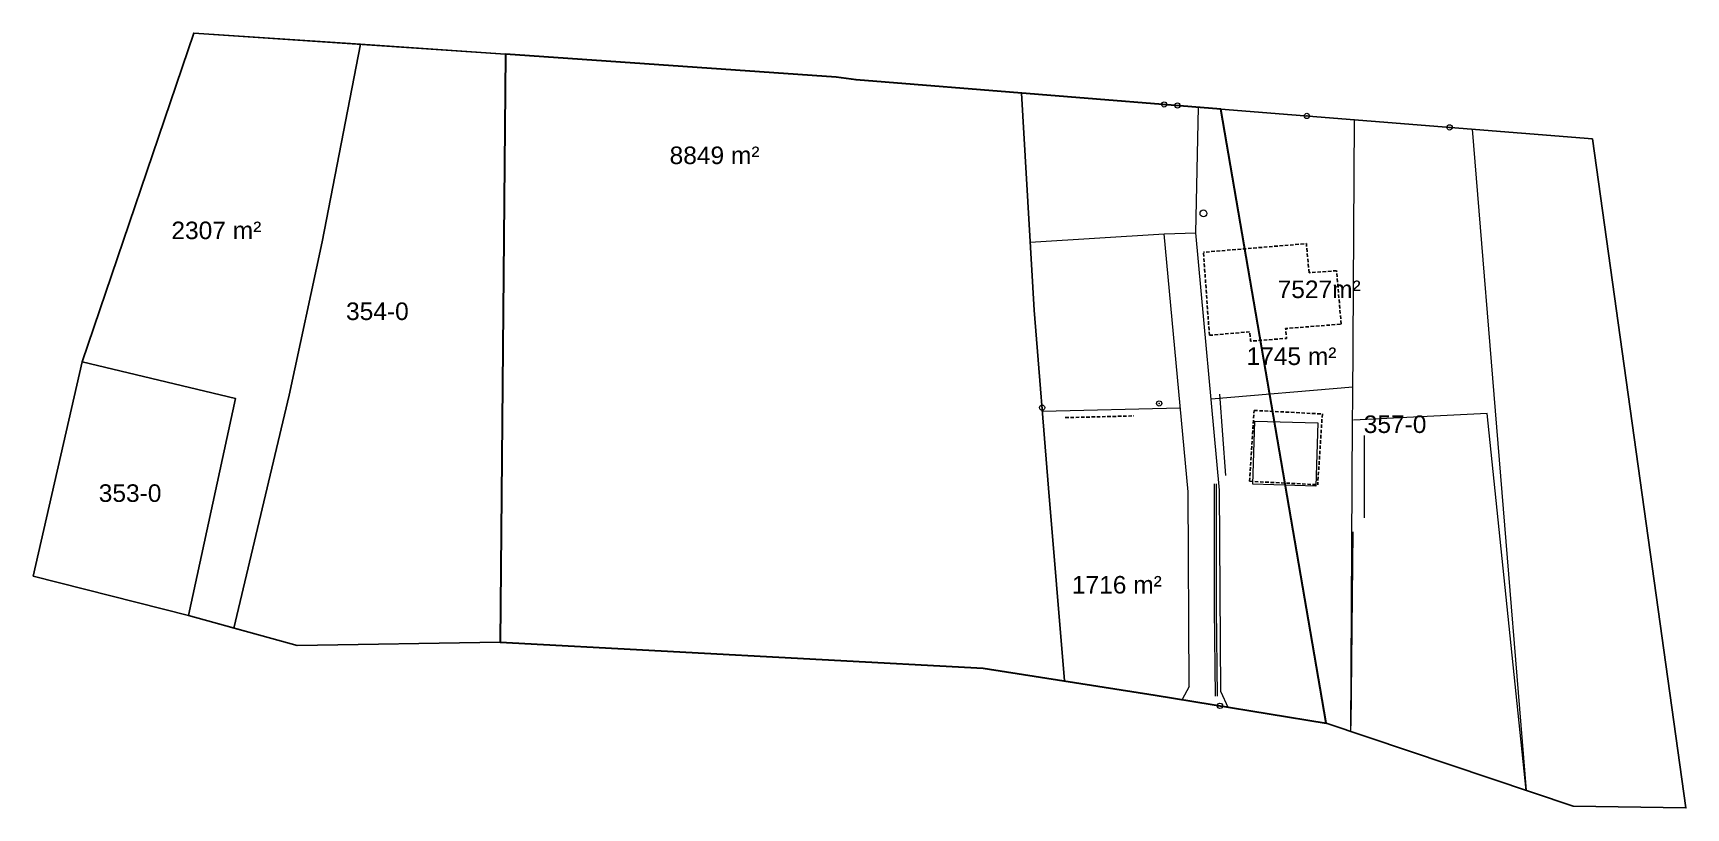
# Model space of a CAD drawing. Header units: metres. Extents: x 7517949 to 7519781, y 4692820 to 4694109.
# Drawn here: x 7518708.7 to 7518944.2, y 4692885.8 to 4692996.2 of the extents above; entities that cross this region are included whole.
import ezdxf

# ---------------------------------------------------------------- set-up
doc = ezdxf.new("R2010")
doc.units = ezdxf.units.M
doc.header["$PDMODE"] = 32
doc.header["$PDSIZE"] = 0.75
doc.linetypes.add('DASHED', pattern=[0.75, 0.5, -0.25])
for name, color, linetype, lineweight in [('bunar', 5, 'Continuous', 0), ('kanal', 5, 'Continuous', 0), ('llogari', 7, 'Continuous', 0), ('muri', 32, 'Continuous', 0), ('Ndarjet', 1, 'Continuous', 0), ('Ndarjet v2', 1, 'Continuous', 0), ('ParcReNet_12', 5, 'Continuous', 0), ('rrethoje', 113, 'Continuous', 0)]:
    doc.layers.add(name, color=color, linetype=linetype, lineweight=lineweight)
for name, color, linetype in [('Nr_Parcelave_Fqinje', 8, 'Continuous'), ('Parcela_Bazë', 7, 'Continuous'), ('Parcelat_Fqinje', 8, 'Continuous'), ('streha', 195, 'DASHED')]:
    doc.layers.add(name, color=color, linetype=linetype)
doc.styles.get("Standard").update_dxf_attribs({"font": 'arial.ttf'})

msp = doc.modelspace()

# ---------------------------------------------------------------- linework, layer by layer
at = {"layer": 'bunar'}
msp.add_circle((7518875.42, 4692970.53, 594.15), 0.484, dxfattribs=at)
at = {"layer": 'kanal', "elevation": 584.99, "flags": 128}
for points in [[(7518877.14, 4692901.72), (7518876.98, 4692914.15), (7518876.98, 4692931.98)], [(7518877.44, 4692901.73), (7518877.28, 4692914.16), (7518877.28, 4692931.98)]]:
    msp.add_lwpolyline(points, dxfattribs=at)
at = {"layer": 'llogari', "flags": 128}
for points in [[(7518755.35, 4692994.63), (7518731.57, 4692996.24), (7518715.68, 4692949.36), (7518708.68, 4692918.81), (7518730.84, 4692913.2), (7518737.28, 4692911.42), (7518745.17, 4692944.61), (7518749.86, 4692966.47)], [(7518851.31, 4692956.74), (7518849.5, 4692987.69), (7518825.97, 4692989.58), (7518823.12, 4692989.95), (7518776, 4692993.24), (7518755.35, 4692994.63), (7518749.86, 4692966.47), (7518745.17, 4692944.61), (7518737.28, 4692911.42), (7518746.3, 4692908.93), (7518775.22, 4692909.41), (7518844.05, 4692905.72), (7518855.62, 4692903.89), (7518853.37, 4692931.35)], [(7518930.83, 4692981.15), (7518877.91, 4692985.41), (7518849.5, 4692987.69), (7518851.31, 4692956.74), (7518853.37, 4692931.35), (7518855.62, 4692903.89), (7518868.54, 4692901.85), (7518892.91, 4692897.88), (7518928.09, 4692886.03), (7518944.16, 4692885.78)]]:
    msp.add_lwpolyline(points, close=True, dxfattribs=at)
at = {"layer": 'llogari', "elevation": 600.17, "flags": 128}
msp.add_lwpolyline([(7518755.35, 4692994.63), (7518749.86, 4692966.47), (7518745.17, 4692944.61), (7518737.28, 4692911.42)], dxfattribs=at)
at = {"layer": 'llogari', "flags": 128}
msp.add_lwpolyline([(7518849.5, 4692987.69), (7518851.31, 4692956.74), (7518853.37, 4692931.35), (7518855.62, 4692903.89)], dxfattribs=at)
at = {"layer": 'muri'}
for p, q in [((7518882.45, 4692931.92), (7518882.72, 4692940.92)), ((7518882.72, 4692940.92), (7518891.71, 4692940.66)), ((7518891.71, 4692940.66), (7518891.45, 4692931.66)), ((7518891.45, 4692931.66), (7518882.45, 4692931.92))]:
    msp.add_line(p, q, dxfattribs=at)
at = {"layer": 'muri', "flags": 128}
for points, elevation in [([(7518878.63, 4692933.17), (7518877.76, 4692944.77)], 590.04), ([(7518898.33, 4692938.88), (7518898.33, 4692927.12)], 589.07)]:
    msp.add_lwpolyline(points, dxfattribs=dict(at, elevation=elevation))
at = {"layer": 'Ndarjet'}
for p in [(7518869.83, 4692986.06), (7518890.16, 4692984.42), (7518910.49, 4692982.79), (7518869.11, 4692943.44), (7518852.44, 4692942.84)]:
    msp.add_point(p, dxfattribs=at)
at = {"layer": 'Ndarjet', "color": 4}
for p in [(7518871.72, 4692985.91), (7518877.78, 4692900.34)]:
    msp.add_point(p, dxfattribs=at)
at = {"layer": 'Ndarjet v2', "flags": 128}
for points, elevation in [([(7518877.9, 4692902.35), (7518877.73, 4692931.06), (7518874.32, 4692967.76), (7518874.72, 4692985.67)], 584.99), ([(7518873.4, 4692903.08), (7518873.24, 4692930.84), (7518869.81, 4692967.6)], 584.99), ([(7518876.52, 4692944.08), (7518896.71, 4692945.8)], 593.66), ([(7518852.48, 4692942.34), (7518872.12, 4692942.82)], 592.01)]:
    msp.add_lwpolyline(points, dxfattribs=dict(at, elevation=elevation))
for points in [[(7518896.42, 4692896.69), (7518896.68, 4692941.06), (7518896.7, 4692943.99), (7518896.93, 4692983.88)], [(7518921.45, 4692888.27), (7518913.77, 4692982.52)], [(7518850.74, 4692966.44), (7518869.81, 4692967.6)], [(7518869.81, 4692967.6), (7518874.32, 4692967.76)], [(7518873.4, 4692903.08), (7518872.41, 4692901.22)], [(7518877.9, 4692902.35), (7518878.91, 4692900.16)]]:
    msp.add_lwpolyline(points, dxfattribs=at)
at = {"layer": 'Parcela_Bazë', "lineweight": 30, "flags": 128}
msp.add_lwpolyline([(7518776, 4692993.24), (7518775.22, 4692909.41), (7518844.05, 4692905.72), (7518868.54, 4692901.85), (7518892.91, 4692897.88), (7518877.91, 4692985.41), (7518825.97, 4692989.58), (7518823.12, 4692989.95)], close=True, dxfattribs=at)
at = {"layer": 'Parcelat_Fqinje'}
for points in [[(7518715.68, 4692949.36), (7518731.57, 4692996.24), (7518776, 4692993.24), (7518775.22, 4692909.41), (7518746.3, 4692908.93), (7518730.84, 4692913.2), (7518737.54, 4692944.13), (7518715.68, 4692949.36)], [(7518877.91, 4692985.41), (7518930.83, 4692981.15), (7518944.16, 4692885.78), (7518928.09, 4692886.03), (7518892.91, 4692897.88), (7518877.91, 4692985.41)], [(7518708.68, 4692918.81), (7518715.68, 4692949.36), (7518737.54, 4692944.13), (7518730.84, 4692913.2), (7518708.68, 4692918.81)]]:
    msp.add_lwpolyline(points, dxfattribs=at)
at = {"layer": 'ParcReNet_12', "flags": 128}
msp.add_lwpolyline([(7518930.83, 4692981.15), (7518877.91, 4692985.41), (7518825.97, 4692989.58), (7518823.12, 4692989.95), (7518776, 4692993.24), (7518731.57, 4692996.24), (7518715.68, 4692949.36), (7518708.68, 4692918.81), (7518730.84, 4692913.2), (7518746.3, 4692908.93), (7518775.22, 4692909.41), (7518844.05, 4692905.72), (7518868.54, 4692901.85), (7518892.91, 4692897.88), (7518928.09, 4692886.03), (7518944.16, 4692885.78)], close=True, dxfattribs=at)
at = {"layer": 'rrethoje', "flags": 128}
for points, elevation in [([(7518915.85, 4692942.01), (7518896.82, 4692941.05)], 584.54), ([(7518921.4, 4692888.29), (7518915.85, 4692942.01)], 584.54), ([(7518896.47, 4692897.51), (7518896.75, 4692925.16)], 584.93)]:
    msp.add_lwpolyline(points, dxfattribs=dict(at, elevation=elevation))
at = {"layer": 'streha', "flags": 128}
for points, elevation in [([(7518890.47, 4692962.08), (7518890.09, 4692966.22), (7518875.42, 4692964.99)], 593.67), ([(7518876.27, 4692953.15), (7518875.42, 4692964.99)], 593.66), ([(7518894.4, 4692962.36), (7518890.47, 4692962.08)], 593.67), ([(7518895.04, 4692954.75), (7518894.4, 4692962.36)], 593.67), ([(7518876.27, 4692953.15), (7518882.03, 4692953.66), (7518882.14, 4692952.32), (7518887.26, 4692952.72), (7518887.12, 4692954.12), (7518895.04, 4692954.75)], 593.66), ([(7518855.73, 4692941.42), (7518865.5, 4692941.66)], 592.01), ([(7518881.99, 4692932.34), (7518882.64, 4692942.45)], 590.04), ([(7518882.64, 4692942.45), (7518892.36, 4692941.94)], 590.04), ([(7518892.36, 4692941.94), (7518891.7, 4692931.86)], 590.04), ([(7518881.99, 4692932.34), (7518891.7, 4692931.86)], 590.04)]:
    msp.add_lwpolyline(points, dxfattribs=dict(at, elevation=elevation))

# ---------------------------------------------------------------- texts
at = {"layer": 'Ndarjet v2'}
for s, p in [('1745 m²', (7518881.56, 4692948.92)), ('1716 m²', (7518856.68, 4692916.35))]:
    msp.add_text(s, height=2.5, dxfattribs=at).set_placement(p)
at = {"layer": 'Nr_Parcelave_Fqinje'}
for s, p in [('8849 m²', (7518799.37, 4692977.56)), ('2307 m²', (7518728.39, 4692966.86)), ('7527m²', (7518885.99, 4692958.46)), ('354-0', (7518753.27, 4692955.33)), ('357-0', (7518898.26, 4692939.23)), ('353-0', (7518718.04, 4692929.41))]:
    msp.add_text(s, height=2.5, dxfattribs=at).set_placement(p)

doc.saveas('drawing.dxf')
